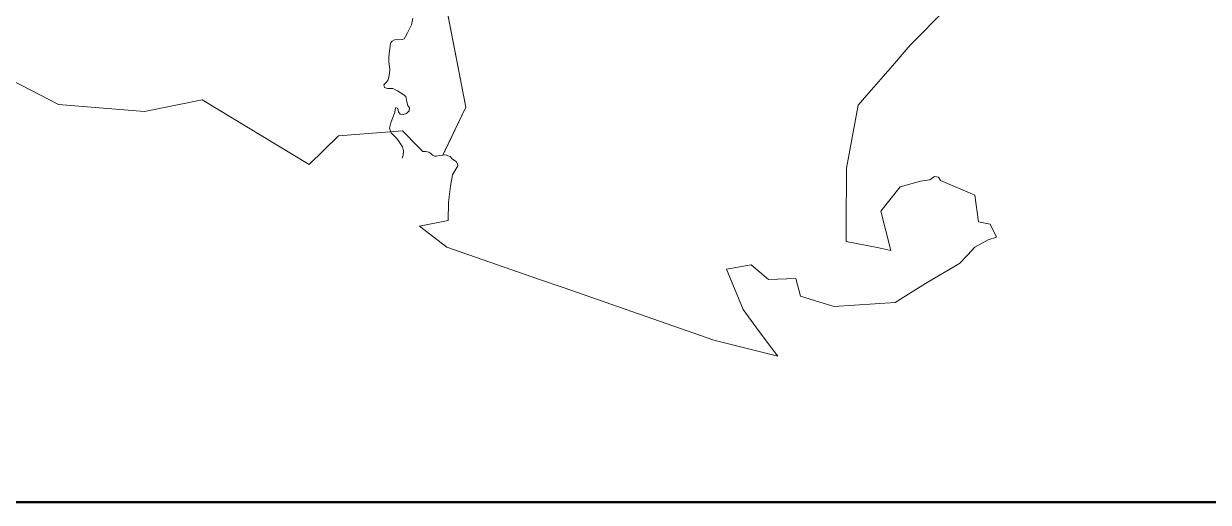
# Model space of a CAD drawing. Header units: metres. Extents: x -13451 to 9639, y -7413 to 5935.
# Drawn here: x -3384 to 4023, y -7410 to -4414 of the extents above; entities that cross this region are included whole.
import ezdxf

# ---------------------------------------------------------------- set-up
doc = ezdxf.new("R2010")
doc.units = ezdxf.units.M
for name, color, linetype, lineweight in [('QUADRO', 7, 'Continuous', 50), ('VEGETACAO', 3, 'Continuous', 13), ('VIAS', 8, 'Continuous', 15)]:
    doc.layers.add(name, color=color, linetype=linetype, lineweight=lineweight)

msp = doc.modelspace()

# ---------------------------------------------------------------- linework, layer by layer
at = {"layer": 'QUADRO', "color": 7}
msp.add_lwpolyline([(-13446.4, -7409.7), (9571.2, -7409.7), (9571.2, 5935.3), (-13446.4, 5935.3)], close=True, dxfattribs=at)
at = {"layer": 'VEGETACAO'}
for points in [[(-939.9, -3277.4), (-620.4, -4935.9), (-750.2, -5212.3), (-753.4, -5213.6), (-764.1, -5236), (-786.1, -5239.6), (-803, -5243.4), (-814.8, -5242.2), (-827.8, -5237), (-839.2, -5227.2), (-851, -5217.9), (-869.5, -5212.9), (-888.6, -5212.8), (-918.4, -5184.9), (-1015.9, -5084.9), (-1416.2, -5116.2), (-1600.4, -5295.3), (-2267.7, -4889.7), (-2629.1, -4964.1), (-3165.8, -4918.6), (-3517.4, -4737.6)], [(2380.8, -4322.5), (2158.4, -4549), (2120.4, -4592.8), (2047.6, -4676.9), (1888.6, -4860.7), (1834.3, -4923.4), (1761, -5318.8), (1758.4, -5685.5), (1757.7, -5776.3), (1962.8, -5817.5), (2038, -5832.6), (1975, -5586.4), (2096.1, -5435.2), (2222.5, -5398.6), (2280.8, -5391.9), (2311.4, -5370.3), (2336.1, -5375.2), (2349.1, -5395.1), (2563, -5488.1), (2586.1, -5654.3), (2659.1, -5668), (2699.2, -5751), (2646.8, -5767.6), (2563.1, -5811.7), (2518.1, -5860.3), (2467.5, -5915), (2275.8, -6027.3), (2255, -6040.2), (2064.1, -6158.1), (1682.5, -6184.2), (1594.4, -6156.5), (1473.1, -6118.5), (1443.5, -6008.4), (1273, -6015.4), (1165.1, -5922.5), (1010.4, -5949.3), (1113.8, -6203.5), (1213.5, -6340.7), (1309.8, -6467.1), (1330.6, -6494.4), (930.9, -6393.8), (-4.9, -6067.9), (-159.2, -6014.2), (-738.6, -5812.6), (-909.5, -5680.5), (-729.9, -5644.7), (-729, -5531.4), (-716.7, -5429.8), (-704.1, -5360.3), (-669.4, -5303.8), (-671.9, -5290.7), (-680.2, -5276.6), (-704, -5262.6), (-717.3, -5244.1), (-731.8, -5239.9), (-741.6, -5237), (-755.9, -5235.5), (-764.1, -5236), (-757.5, -5222.1), (-753.4, -5213.6), (-620.4, -4935.9), (-831.5, -3840.3)]]:
    msp.add_lwpolyline(points, dxfattribs=at)
at = {"layer": 'VIAS'}
msp.add_lwpolyline([(-950.9, -4378.7), (-958.9, -4421.4), (-985.5, -4470.3), (-997.4, -4494.5), (-1005.6, -4507.7), (-1016.6, -4512.1), (-1046.3, -4510.1), (-1066.1, -4515.2), (-1080.9, -4523.5), (-1090.1, -4536.7), (-1101.1, -4621), (-1100.9, -4650.6), (-1094.4, -4703.6), (-1098.6, -4738.6), (-1105, -4764.9), (-1118.1, -4782), (-1131.7, -4796.3), (-1129.4, -4812.7), (-1110.1, -4820.2), (-1077.1, -4820.5), (-1046.2, -4834), (-1013.6, -4854.5), (-994.8, -4870.3), (-989, -4902), (-982.3, -4926.5), (-971.2, -4939.6), (-974.3, -4959.8), (-991.8, -4976.9), (-1011, -4983.1), (-1030.3, -4979.9), (-1040.9, -4965.2), (-1046, -4945.6), (-1057, -4937.5), (-1061.3, -4950.1), (-1064.5, -4969.8), (-1070.4, -4984), (-1088.2, -5034), (-1096.8, -5066.8), (-1086.7, -5097.9), (-1051.2, -5132.7), (-1031.8, -5159.4), (-1016.2, -5184.4), (-1010.5, -5210.4), (-1011.7, -5237.2), (-1018.3, -5255.6)], dxfattribs=at)

doc.saveas('drawing.dxf')
